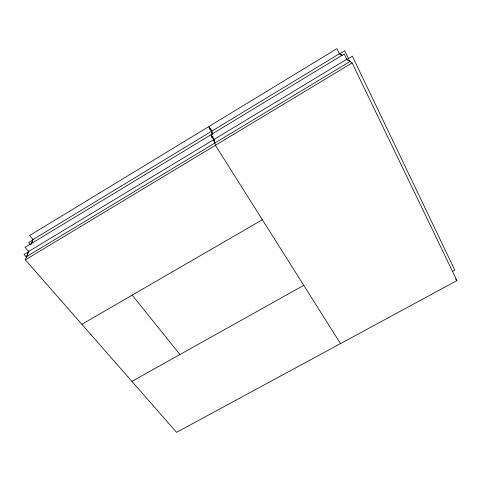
<?xml version="1.0" encoding="UTF-8"?>
<svg xmlns="http://www.w3.org/2000/svg" width="481" height="481" viewBox="0 0 481 481"><rect width="100%" height="100%" fill="white"/><g stroke="black" fill="none" stroke-linecap="round" stroke-linejoin="round"><path stroke-width="0.72" d="M346.152 58.478L352.122 62.921L456.95 280.591L176.575 432.335L25.361 259.86L28.716 250.817M31.277 243.915L33.057 239.123M26.702 256.824L28.607 251.503L213.654 139.688L210.654 134.914L25.024 247.366L28.607 251.503M31.295 244.246L33.033 239.568L211.424 131.373L208.526 126.75L29.588 235.534L33.033 239.568M209.59 129.275L210.876 128.493M212.524 133.736L211.82 131.133L339.418 53.746L341.726 55.471M32.997 239.827L28.632 242.478L30.586 244.757M211.772 137.362L213.059 136.586M214.063 139.436L346.783 59.241L349.909 61.568L215.019 142.947L214.063 139.436L211.063 134.656L344.24 53.98L346.783 59.241M28.577 251.773L24.05 254.503L26.503 257.311M26.744 256.535L214.598 143.2L213.654 139.688M25.361 259.86L352.122 62.921M81.854 324.296L262.367 219.739M131.908 381.391L303.751 285.347M452.29 271.579L454.84 270.19L352.357 56.163L347.114 59.331L350.234 61.658M338.973 53.138L341.967 55.363M342.039 55.556L339.73 53.836L344.769 50.782L348.677 58.886M455.537 278.89L456.95 280.591M132.203 295.13L179.93 354.551M340.512 343.608L215.41 145.316L213.42 137.927M211.82 131.133L208.916 126.497L336.934 48.665L339.418 53.746M211.237 129.84L212.331 133.886M211.424 131.373L212.301 134.632"/></g></svg>
